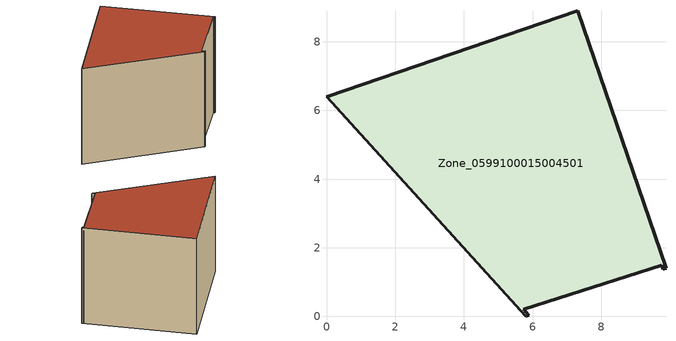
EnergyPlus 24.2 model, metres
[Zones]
Zone_0599100015004501
 floor ground (C_G): 0,6.4 7.32,8.91 9.89,1.4 9.8,1.37 9.76,1.49 5.75,0.21 5.9,0.03 5.8,0 z0.95
 wall outside (C_F): 7.32,8.91 0,6.4 5.8,0 5.9,0.03 5.75,0.21 9.76,1.49 9.8,1.37 9.89,1.4 7.32,8.91 z0.95:8.8
 roof outside (C_R): 9.76,1.49 9.8,1.37 9.89,1.4 7.32,8.91 0,6.4 5.8,0 5.9,0.03 5.75,0.21 z8.8
[BUILDING]
Pand.0599100015004501: North Axis=0; Terrain=City; Loads Convergence Tolerance Value=0.04; Temperature Convergence Tolerance Value=0.4; Solar Distribution=FullExterior; Maximum Number of Warmup Days=25; Minimum Number of Warmup Days=1
[Site:Location]
Rotterdam.The.Hague.AP_ZH_NLD Design_Conditions: Latitude=51.96; Longitude=4.45; Time Zone=1; Elevation=-4.5
[SITE:GROUNDTEMPERATURE:BUILDINGSURFACE]
18, 18, 18, 18, 18, 18, 18, 18, 18, 18, 18, 18
[MATERIAL] Thermal Absorptance=0.9; Solar Absorptance=0.7; Visible Absorptance=0.7
Name | Roughness | Thickness | Conductivity | Density | Specific Heat
G.TI.1975-1991 | MediumSmooth | 0.15 | 0.288461 | 540 | 1210
F.TI.1975-1991 | Rough | 0.3 | 0.230769 | 1920 | 840
R.TI.1975-1991 | MediumRough | 0.2 | 0.153846 | 1500 | 1000
[CONSTRUCTION]
C_G: G.TI.1975-1991
C_F: F.TI.1975-1991
C_R: R.TI.1975-1991
[ZONE]
Zone_0599100015004501: Type=1; Multiplier=1; Ceiling Height=Autocalculate; Volume=Autocalculate; Floor Area=autocalculate; Part of Total Floor Area=Yes
[ZONEINFILTRATION:DESIGNFLOWRATE]
Infil_Zone_0599100015004501: Zone or ZoneList or Space or SpaceList=Zone_0599100015004501; Schedule=AlwaysOn; Design Flow Rate Calculation Method=Flow/Area; Flow Rate per Floor Area=0.003; Constant Term Coefficient=1; Temperature Term Coefficient=0; Velocity Term Coefficient=0; Velocity Squared Term Coefficient=0
[HVACTEMPLATE:ZONE:IDEALLOADSAIRSYSTEM]
Zone_0599100015004501: Maximum Heating Supply Air Temperature=50; Minimum Cooling Supply Air Temperature=13; Maximum Heating Supply Air Humidity Ratio=0.0156; Minimum Cooling Supply Air Humidity Ratio=0.0077; Heating Limit=NoLimit; Cooling Limit=NoLimit; Dehumidification Control Type=ConstantSensibleHeatRatio; Cooling Sensible Heat Ratio=0.7; Dehumidification Setpoint=60; Humidification Control Type=None; Humidification Setpoint=30; Outdoor Air Method=None; Outdoor Air Flow Rate per Person=0.00944; Outdoor Air Flow Rate per Zone Floor Area=0; Outdoor Air Flow Rate per Zone=0; Demand Controlled Ventilation Type=None; Outdoor Air Economizer Type=NoEconomizer; Heat Recovery Type=None; Sensible Heat Recovery Effectiveness=0.7; Latent Heat Recovery Effectiveness=0.65
[ZONECONTROL:THERMOSTAT]
ThermostatControl_Zone_0599100015004501: Zone or ZoneList=Zone_0599100015004501; Control Type Schedule=DualSetpointControlType; Control 1=Thermostat_Zone_0599100015004501; Temperature Difference Between Cutout And Setpoint=0
[THERMOSTATSETPOINT:DUALSETPOINT]
Thermostat_Zone_0599100015004501: Heating Setpoint Temperature Schedule=HeatingSetpoint_Zone_0599100015004501; Cooling Setpoint Temperature Schedule=CoolingSetpoint_Zone_0599100015004501
[SCHEDULE:COMPACT]
HeatingSetpoint_Zone_0599100015004501: Through: 12/31, For: AllDays, Until: 24:00, 21
CoolingSetpoint_Zone_0599100015004501: Through: 12/31, For: AllDays, Until: 24:00, 24
DualSetpointControlType: Through: 12/31, For: AllDays, Until: 24:00, 4
AlwaysOn: Through: 12/31, For: AllDays, Until: 24:00, 1
